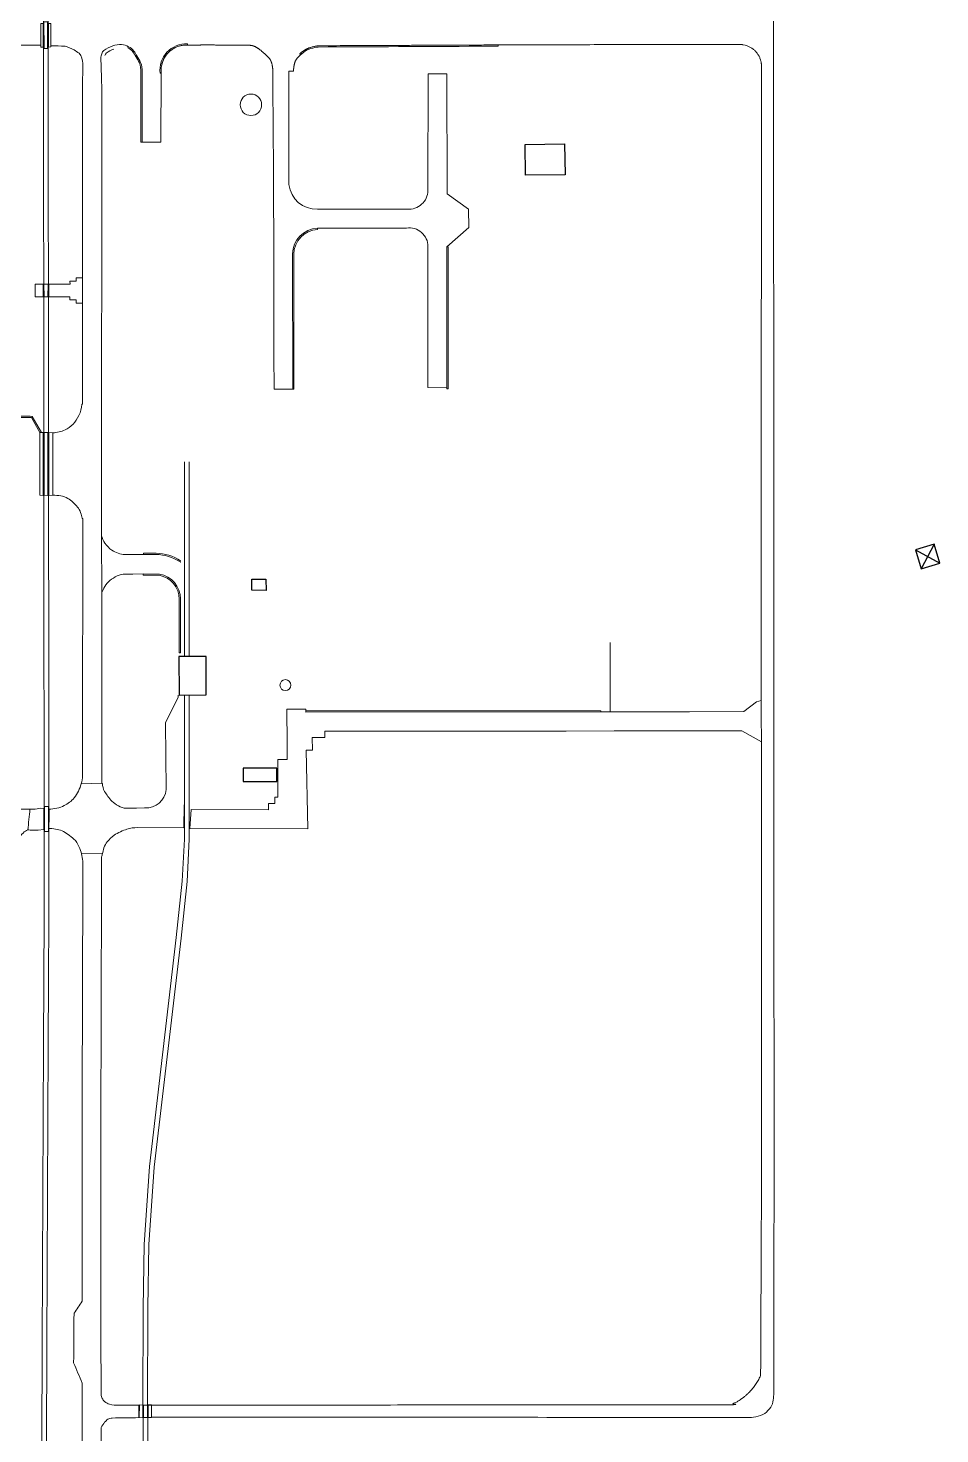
# Model space of a CAD drawing. Header units: millimetres. Extents: x 0 to 840, y 0 to 594.
# Drawn here: x 771.5 to 788.87, y 135.87 to 162.65 of the extents above; entities that cross this region are included whole.
import ezdxf

# ---------------------------------------------------------------- set-up
doc = ezdxf.new("R2010")
doc.units = ezdxf.units.MM
doc.layers.add('AC-0000-BESTAAND-co-06', color=1, linetype='Continuous')

msp = doc.modelspace()

# ---------------------------------------------------------------- linework, layer by layer
at = {"layer": 'AC-0000-BESTAAND-co-06', "linetype": 'Continuous', "lineweight": 13, "transparency": 33554687}
for p, q in [((770.087, 162.324), (771.744, 162.324)), ((773.406, 162.271), (773.417, 162.292)), ((776.561, 161.826), (776.474, 161.826)), ((776.561, 161.858), (776.561, 161.826)), ((772.907, 151.898), (772.903, 152.977)), ((774.405, 151.772), (774.406, 150.744)), ((782.595, 149.619), (782.595, 150.945)), ((776.793, 149.673), (776.433, 149.672)), ((782.417, 149.619), (782.595, 149.619)), ((785.102, 149.261), (785.473, 149.048)), ((772.908, 148.26), (772.517, 148.247)), ((772.524, 146.917), (772.92, 146.921))]:
    msp.add_line(p, q, dxfattribs=at)
at = {"layer": 'AC-0000-BESTAAND-co-06', "linetype": 'Continuous', "lineweight": 30, "transparency": 33554687}
for p, q in [((788.409, 152.706), (788.873, 152.456)), ((788.766, 152.813), (788.517, 152.349))]:
    msp.add_line(p, q, dxfattribs=at)
at = {"layer": 'AC-0000-BESTAAND-co-06', "linetype": 'Continuous', "lineweight": 13, "transparency": 33554687, "flags": 128}
for points in [[(771.809, 149.545), (771.806, 150.535), (771.802, 153.728), (771.801, 154.96), (771.795, 162.178), (771.795, 163.604), (771.794, 166.814), (771.793, 170.809), (771.789, 175.449), (771.788, 176.689), (771.783, 182.044)], [(771.899, 149.545), (771.897, 150.533), (771.893, 153.729), (771.892, 154.961), (771.886, 162.175), (771.886, 163.6), (771.885, 166.812), (771.884, 170.807), (771.88, 175.454), (771.878, 176.69), (771.875, 182.044)], [(785.716, 169.189), (785.71, 167.049), (785.706, 161.928)], [(771.79, 162.284), (771.744, 162.284), (771.744, 162.733), (771.791, 162.734), (771.79, 162.284)], [(771.807, 162.256), (771.806, 162.766), (771.876, 162.765), (771.876, 162.256), (771.807, 162.256)], [(771.892, 162.284), (771.891, 162.737), (771.938, 162.737), (771.939, 162.288), (771.892, 162.284)], [(772.889, 162.092), (772.9, 161.702), (772.906, 161.474), (772.903, 152.977)], [(773.674, 161.817), (773.675, 160.475), (773.651, 160.475), (773.651, 160.475), (773.65, 161.814)], [(774.041, 161.791), (774.034, 160.473), (773.675, 160.475), (773.674, 161.817)], [(779.481, 155.775), (779.48, 155.795), (779.481, 155.886), (779.481, 158.478), (779.505, 158.478), (779.505, 155.886), (779.504, 155.775), (779.481, 155.775)], [(771.638, 157.529), (771.638, 157.767), (771.793, 157.767), (771.793, 157.528), (771.638, 157.529)], [(771.807, 157.528), (771.806, 157.767), (771.884, 157.767), (771.883, 157.528), (771.807, 157.528)], [(772.541, 157.409), (772.422, 157.409), (772.421, 157.468), (772.302, 157.469), (772.301, 157.529), (771.898, 157.529), (771.899, 157.767), (772.303, 157.768), (772.302, 157.828), (772.421, 157.828), (772.422, 157.887), (772.54, 157.887)], [(771.73, 154.943), (771.566, 155.228), (769.103, 155.226), (769.103, 155.25), (770.375, 155.252), (771.213, 155.253), (771.26, 155.253), (771.544, 155.253), (771.58, 155.251), (771.757, 154.943), (771.729, 154.943)], [(771.791, 154.942), (771.794, 153.745), (771.73, 153.747), (771.729, 154.943), (771.791, 154.942)], [(771.883, 153.745), (771.812, 153.747), (771.809, 154.944), (771.881, 154.943), (771.883, 153.745)], [(771.9, 153.746), (771.899, 154.946), (771.974, 154.937), (771.977, 153.748), (771.9, 153.746)], [(774.484, 150.678), (774.484, 150.732), (774.481, 154.385)], [(774.574, 150.678), (774.574, 150.731), (774.573, 154.387)], [(773.695, 133.215), (773.694, 136.175), (773.691, 136.416), (773.696, 138.263), (773.714, 139.475), (773.814, 140.958), (774.327, 145.321), (774.442, 146.394), (774.483, 147.197), (774.484, 147.345), (774.484, 149.941)], [(773.785, 133.216), (773.785, 136.177), (773.781, 136.415), (773.787, 138.264), (773.806, 139.473), (773.905, 140.948), (774.417, 145.307), (774.533, 146.387), (774.575, 147.198), (774.575, 147.343), (774.574, 149.942)], [(785.136, 149.625), (785.38, 149.813), (785.469, 149.838)], [(771.785, 133.112), (771.76, 133.807), (771.774, 137.562), (771.784, 140.458), (771.797, 143.277), (771.803, 144.503), (771.807, 145.727), (771.807, 147.046), (771.807, 148.132), (771.809, 149.545)], [(771.876, 133.124), (771.851, 133.809), (771.864, 137.559), (771.874, 140.457), (771.887, 143.277), (771.893, 144.502), (771.898, 145.733), (771.897, 147.046), (771.898, 148.132), (771.899, 149.545)], [(776.439, 148.926), (776.438, 149.02), (776.433, 149.672)], [(776.793, 149.673), (776.793, 149.616), (782.417, 149.619)], [(776.793, 149.673), (776.793, 149.616), (782.417, 149.619), (782.595, 149.619), (782.668, 149.619), (783.075, 149.619), (784.105, 149.622), (785.136, 149.625)], [(776.793, 149.64), (779.325, 149.641), (779.385, 149.642), (779.625, 149.642), (781.497, 149.642), (781.557, 149.642), (782.417, 149.643), (782.417, 149.619), (776.793, 149.616), (776.793, 149.64)], [(782.669, 149.257), (781.751, 149.256), (777.157, 149.252), (777.157, 149.133), (776.917, 149.132), (776.921, 148.893), (776.8, 148.891), (776.834, 147.393), (774.586, 147.398), (774.61, 147.759), (776.081, 147.756), (776.081, 147.876), (776.203, 147.874), (776.204, 147.994), (776.262, 147.996)], [(782.669, 149.257), (784.123, 149.261), (785.102, 149.261)], [(776.439, 148.926), (776.44, 148.711), (776.261, 148.713), (776.262, 147.996)], [(773.588, 147.416), (774.472, 147.413), (774.474, 147.85)], [(771.539, 147.768), (771.64, 147.767), (771.745, 147.786), (771.801, 147.783), (771.802, 147.379), (771.696, 147.364), (771.593, 147.366)], [(771.815, 147.342), (771.814, 147.821), (771.89, 147.821), (771.891, 147.342), (771.815, 147.342)], [(773.688, 136.413), (773.687, 136.174), (773.622, 136.175), (773.626, 136.417), (773.688, 136.413)], [(773.778, 136.414), (773.776, 136.175), (773.701, 136.175), (773.7, 136.414), (773.778, 136.414)], [(773.856, 136.177), (773.791, 136.175), (773.791, 136.419), (773.855, 136.419), (773.856, 136.177)]]:
    msp.add_lwpolyline(points, dxfattribs=at)
for points in [[(774.538, 162.349, 0.456712), (774.017, 161.788), (774.017, 161.788), (774.041, 161.791), (774.041, 161.791, -0.456712), (774.538, 162.325), (774.538, 162.325), (774.538, 162.349)], [(776.539, 158.345, -0.393165), (777.017, 158.835), (777.017, 158.835), (777.017, 158.811), (777.017, 158.811, 0.389837), (776.563, 158.34), (776.563, 158.34), (776.569, 155.77), (776.545, 155.77), (776.539, 158.345)], [(774.409, 152.499, 0.143781), (773.944, 152.643), (773.944, 152.643), (773.7, 152.642), (773.701, 152.618), (773.942, 152.619), (773.942, 152.619, -0.143781), (774.398, 152.478), (774.398, 152.478), (774.409, 152.499), (774.409, 152.499)], [(773.698, 152.225), (773.699, 152.248), (774.004, 152.247), (774.004, 152.247, -0.370094), (774.405, 151.772), (774.405, 151.772), (774.406, 150.744), (774.382, 150.744), (774.381, 151.582), (774.38, 151.644), (774.381, 151.768), (774.381, 151.768, 0.370094), (773.998, 152.223), (773.998, 152.223), (773.878, 152.225)]]:
    msp.add_lwpolyline(points, format="xyb", close=True, dxfattribs=at)
for points in [[(776.474, 161.826), (776.474, 159.718), (776.474, 159.665, 0.398961), (777.015, 159.198), (777.015, 159.198), (777.082, 159.198), (778.726, 159.2), (778.726, 159.2, 0.436285), (779.122, 159.554), (779.122, 159.554), (779.123, 161.777), (779.482, 161.774), (779.486, 159.491), (779.895, 159.201), (779.898, 158.85), (779.481, 158.478), (779.481, 155.886), (779.48, 155.795), (779.118, 155.798), (779.122, 156.327), (779.122, 158.485), (779.122, 158.485, 0.461311), (778.713, 158.837), (778.713, 158.837), (777.017, 158.835), (777.017, 158.835, 0.393165), (776.539, 158.345), (776.539, 158.345), (776.545, 155.77), (776.189, 155.77), (776.188, 156.414), (776.186, 157.263), (776.182, 157.826), (776.179, 160.231), (776.17, 160.461), (776.166, 161.834)], [(776.545, 155.77), (776.539, 158.345), (776.539, 158.345, -0.393165), (777.017, 158.835)], [(773.504, 152.619), (773.701, 152.618), (773.942, 152.619), (773.942, 152.619, -0.143781), (774.398, 152.478), (774.398, 152.478), (774.407, 152.469)], [(774.405, 151.772, 0.370094), (774.004, 152.247), (774.004, 152.247), (773.699, 152.248), (773.501, 152.245)], [(774.363, 149.941), (774.363, 149.899), (774.124, 149.411), (774.133, 148.143), (774.133, 148.143, -0.407738), (773.724, 147.791), (773.724, 147.791), (773.568, 147.785)]]:
    msp.add_lwpolyline(points, format="xyb", dxfattribs=at)
at = {"layer": 'AC-0000-BESTAAND-co-06', "linetype": 'Continuous', "lineweight": 30, "transparency": 33554687, "flags": 128}
msp.add_lwpolyline([(781.734, 159.853), (780.978, 159.843), (780.975, 160.431), (781.725, 160.441)], close=True, dxfattribs=at)
for points in [[(788.409, 152.706), (788.517, 152.349), (788.873, 152.456), (788.766, 152.813), (788.409, 152.706)], [(775.765, 151.937), (775.764, 152.149), (776.033, 152.15), (776.039, 151.935), (775.765, 151.937)], [(774.378, 150.678), (774.379, 149.941), (774.896, 149.943), (774.895, 150.678), (774.378, 150.678)], [(776.242, 148.294), (776.244, 148.551), (775.601, 148.55), (775.602, 148.294), (776.242, 148.294)]]:
    msp.add_lwpolyline(points, dxfattribs=at)
at = {"layer": 'AC-0000-BESTAAND-co-06', "linetype": 'Continuous', "lineweight": 13, "transparency": 33554687}
for centre, radius in [((775.748, 161.186), 0.204), ((776.406, 150.13), 0.105)]:
    msp.add_circle(centre, radius, dxfattribs=at)
at = {"layer": 'AC-0000-BESTAAND-co-06', "linetype": 'Continuous', "lineweight": 13, "transparency": 33554687, "extrusion": (0, 0, -1)}
msp.add_arc((-774.521, 161.843), 0.483, 353.8152, 92.0014, dxfattribs=at)
at = {"layer": 'AC-0000-BESTAAND-co-06', "linetype": 'Continuous', "lineweight": 13, "transparency": 33554687}
for points, knots in [([(759.459, 165.759), (759.585, 165.759), (759.71, 165.76), (759.836, 165.76), (759.835, 164.871), (759.835, 163.981), (759.834, 163.091), (759.863, 163.091), (759.893, 163.091), (759.922, 163.091), (759.922, 162.777), (759.922, 162.463), (759.922, 162.149), (759.893, 162.149), (759.864, 162.149), (759.835, 162.149), (759.835, 160.803), (759.835, 159.458), (759.834, 158.112), (759.823, 158.112), (759.811, 158.112), (759.8, 158.112), (759.802, 157.788), (759.804, 157.463), (759.806, 157.139), (759.816, 157.139), (759.825, 157.139), (759.834, 157.139), (759.834, 155.938), (759.833, 154.736), (759.833, 153.535), (759.832, 152.744), (759.831, 151.953), (759.83, 151.162), (759.83, 150.706), (759.83, 150.249), (759.831, 149.792), (759.831, 149.238), (759.831, 148.684), (759.831, 148.13), (759.831, 148.086), (759.843, 148.002), (759.875, 147.956), (759.913, 147.903), (759.97, 147.845), (760.023, 147.807), (760.071, 147.773), (760.161, 147.762), (760.208, 147.762), (760.762, 147.759), (761.315, 147.755), (761.869, 147.751), (761.911, 147.753), (761.992, 147.766), (762.035, 147.8), (762.078, 147.834), (762.125, 147.881), (762.157, 147.925), (762.188, 147.969), (762.199, 148.049), (762.2, 148.091), (762.2, 148.159), (762.2, 148.226), (762.2, 148.293), (762.275, 148.295), (762.351, 148.297), (762.426, 148.299), (762.426, 148.24), (762.427, 148.179), (762.429, 148.12), (762.43, 148.094), (762.436, 148.068), (762.442, 148.043), (762.458, 147.979), (762.482, 147.921), (762.531, 147.869), (762.585, 147.812), (762.648, 147.777), (762.719, 147.765), (762.736, 147.761), (762.753, 147.759), (762.771, 147.757), (762.811, 147.753), (762.852, 147.749), (762.892, 147.747), (763.075, 147.748), (763.257, 147.749), (763.44, 147.75), (763.753, 147.749), (764.066, 147.748), (764.38, 147.747), (764.504, 147.748), (764.628, 147.749), (764.752, 147.749), (765.745, 147.75), (766.738, 147.751), (767.731, 147.752), (767.731, 147.75), (767.731, 147.748), (767.731, 147.745), (768.152, 147.747), (768.573, 147.749), (768.994, 147.751), (768.994, 147.754), (768.993, 147.756), (768.993, 147.759), (769.348, 147.762), (769.703, 147.766), (770.058, 147.77), (770.073, 147.781), (770.088, 147.792), (770.103, 147.803), (770.153, 147.804), (770.204, 147.795), (770.253, 147.796), (770.304, 147.797), (770.354, 147.808), (770.405, 147.822), (770.474, 147.841), (770.536, 147.869), (770.598, 147.909), (770.664, 147.952), (770.712, 148.015), (770.758, 148.072), (770.799, 148.123), (770.816, 148.219), (770.82, 148.271), (770.911, 148.271), (771.002, 148.271), (771.093, 148.271), (771.094, 148.23), (771.094, 148.189), (771.095, 148.147), (771.096, 148.106), (771.105, 148.052), (771.122, 148.011), (771.14, 147.965), (771.162, 147.918), (771.195, 147.876), (771.227, 147.834), (771.267, 147.804), (771.305, 147.771), (771.318, 147.76), (771.338, 147.752), (771.351, 147.748), (771.355, 147.755), (771.358, 147.763), (771.362, 147.77), (771.421, 147.769), (771.48, 147.769), (771.539, 147.768), (771.526, 147.636), (771.513, 147.503), (771.499, 147.371)], [0, 0, 0, 0, 0.006993, 0.006993, 0.006993, 0.013986, 0.013986, 0.013986, 0.020979, 0.020979, 0.020979, 0.027972, 0.027972, 0.027972, 0.034965, 0.034965, 0.034965, 0.041958, 0.041958, 0.041958, 0.048951, 0.048951, 0.048951, 0.055944, 0.055944, 0.055944, 0.062937, 0.062937, 0.062937, 0.06993, 0.06993, 0.06993, 0.076923, 0.076923, 0.076923, 0.083916, 0.083916, 0.083916, 0.090909, 0.090909, 0.090909, 0.119123, 0.119123, 0.119123, 0.151966, 0.151966, 0.151966, 0.181818, 0.181818, 0.181818, 0.272727, 0.272727, 0.272727, 0.302991, 0.302991, 0.302991, 0.33362, 0.33362, 0.33362, 0.363636, 0.363636, 0.363636, 0.409091, 0.409091, 0.409091, 0.454545, 0.454545, 0.454545, 0.473865, 0.473865, 0.473865, 0.482377, 0.482377, 0.482377, 0.503424, 0.503424, 0.503424, 0.526616, 0.526616, 0.526616, 0.532331, 0.532331, 0.532331, 0.545455, 0.545455, 0.545455, 0.555556, 0.555556, 0.555556, 0.565657, 0.565657, 0.565657, 0.575758, 0.575758, 0.575758, 0.585859, 0.585859, 0.585859, 0.59596, 0.59596, 0.59596, 0.606061, 0.606061, 0.606061, 0.616162, 0.616162, 0.616162, 0.626263, 0.626263, 0.626263, 0.636364, 0.636364, 0.636364, 0.650694, 0.650694, 0.650694, 0.665364, 0.665364, 0.665364, 0.685551, 0.685551, 0.685551, 0.707358, 0.707358, 0.707358, 0.727273, 0.727273, 0.727273, 0.772727, 0.772727, 0.772727, 0.818182, 0.818182, 0.818182, 0.843682, 0.843682, 0.843682, 0.871873, 0.871873, 0.871873, 0.899741, 0.899741, 0.899741, 0.909091, 0.909091, 0.909091, 0.939394, 0.939394, 0.939394, 0.969697, 0.969697, 0.969697, 1, 1, 1, 1]), ([(771.974, 154.937), (772.013, 154.938), (772.057, 154.944), (772.095, 154.954), (772.132, 154.963), (772.17, 154.975), (772.207, 154.992), (772.265, 155.019), (772.313, 155.055), (772.36, 155.101), (772.409, 155.149), (772.441, 155.208), (772.471, 155.264), (772.505, 155.326), (772.522, 155.417), (772.526, 155.479), (772.53, 155.481), (772.534, 155.483), (772.538, 155.485), (772.539, 156.126), (772.54, 156.767), (772.541, 157.409), (772.54, 157.568), (772.54, 157.728), (772.54, 157.887), (772.541, 159.105), (772.542, 160.323), (772.542, 161.541), (772.543, 161.687), (772.544, 161.833), (772.545, 161.979), (772.542, 162.02), (772.529, 162.13), (772.476, 162.168), (772.446, 162.19), (772.412, 162.212), (772.379, 162.231), (772.326, 162.262), (772.261, 162.287), (772.209, 162.303), (772.119, 162.306), (772.029, 162.308), (771.939, 162.31)], [0, 0, 0, 0, 0.036086, 0.036086, 0.036086, 0.070841, 0.070841, 0.070841, 0.126278, 0.126278, 0.126278, 0.184482, 0.184482, 0.184482, 0.25, 0.25, 0.25, 0.3, 0.3, 0.3, 0.35, 0.35, 0.35, 0.4, 0.4, 0.4, 0.45, 0.45, 0.45, 0.5, 0.5, 0.5, 0.600292, 0.600292, 0.600292, 0.658012, 0.658012, 0.658012, 0.75, 0.75, 0.75, 1, 1, 1, 1]), ([(773.674, 161.817), (773.675, 161.869), (773.676, 161.943), (773.648, 161.994), (773.626, 162.035), (773.602, 162.076), (773.578, 162.117), (773.559, 162.149), (773.54, 162.18), (773.519, 162.211), (773.495, 162.247), (773.458, 162.27), (773.417, 162.292), (773.374, 162.316), (773.33, 162.328), (773.285, 162.332), (773.23, 162.336), (773.172, 162.326), (773.116, 162.308), (773.053, 162.289), (773.001, 162.253), (772.948, 162.219), (772.909, 162.194), (772.895, 162.118), (772.889, 162.092)], [0, 0, 0, 0, 0.149266, 0.149266, 0.149266, 0.266828, 0.266828, 0.266828, 0.359039, 0.359039, 0.359039, 0.467988, 0.467988, 0.467988, 0.582422, 0.582422, 0.582422, 0.725094, 0.725094, 0.725094, 0.883423, 0.883423, 0.883423, 1, 1, 1, 1]), ([(777.023, 162.311), (776.947, 162.298), (776.828, 162.273), (776.753, 162.216), (776.728, 162.197), (776.702, 162.178), (776.678, 162.157), (776.683, 162.151), (776.689, 162.145), (776.694, 162.139), (776.715, 162.158), (776.737, 162.175), (776.758, 162.192), (776.831, 162.252), (776.953, 162.276), (777.027, 162.287), (778.051, 162.292), (779.074, 162.297), (780.098, 162.302), (780.218, 162.303), (780.338, 162.303), (780.458, 162.303), (780.458, 162.311), (780.458, 162.319), (780.458, 162.327), (779.313, 162.322), (778.168, 162.316), (777.023, 162.311), (777.023, 162.311), (777.023, 162.311), (777.023, 162.311)], [0, 0, 0, 0, 0.124844, 0.124844, 0.124844, 0.166667, 0.166667, 0.166667, 0.333333, 0.333333, 0.333333, 0.371005, 0.371005, 0.371005, 0.5, 0.5, 0.5, 0.583333, 0.583333, 0.583333, 0.666667, 0.666667, 0.666667, 0.75, 0.75, 0.75, 0.833333, 0.833333, 0.833333, 1, 1, 1, 1]), ([(772.965, 162.124), (772.972, 162.141), (772.98, 162.156), (772.994, 162.169), (773.037, 162.207), (773.085, 162.23), (773.136, 162.246)], [0, 0, 0, 0, 0.247146, 0.247146, 0.247146, 1, 1, 1, 1]), ([(773.65, 161.814), (773.651, 161.864), (773.652, 161.936), (773.625, 161.986), (773.604, 162.026), (773.581, 162.065), (773.557, 162.104), (773.538, 162.136), (773.519, 162.167), (773.499, 162.198), (773.478, 162.231), (773.428, 162.254), (773.406, 162.271)], [0, 0, 0, 0, 0.323771, 0.323771, 0.323771, 0.576197, 0.576197, 0.576197, 0.780157, 0.780157, 0.780157, 1, 1, 1, 1]), ([(773.417, 162.292), (773.456, 162.272), (773.494, 162.247), (773.519, 162.211), (773.541, 162.18), (773.559, 162.149), (773.578, 162.117), (773.602, 162.076), (773.626, 162.035), (773.648, 161.994), (773.676, 161.943), (773.675, 161.869), (773.674, 161.817)], [0, 0, 0, 0, 0.232767, 0.232767, 0.232767, 0.429812, 0.429812, 0.429812, 0.681032, 0.681032, 0.681032, 1, 1, 1, 1]), ([(785.706, 161.928), (785.706, 161.529), (785.705, 161.129), (785.705, 160.73), (785.706, 158.696), (785.708, 156.663), (785.709, 154.629), (785.709, 153.109), (785.709, 151.588), (785.709, 150.068), (785.711, 147.09), (785.713, 144.112), (785.715, 141.135), (785.713, 139.649), (785.71, 138.163), (785.708, 136.677), (785.711, 136.605), (785.702, 136.485), (785.671, 136.411), (785.652, 136.366), (785.607, 136.318), (785.57, 136.281), (785.495, 136.206), (785.327, 136.182), (785.254, 136.178), (783.38, 136.179), (781.506, 136.181), (779.632, 136.182), (777.707, 136.183), (775.783, 136.185), (773.858, 136.186), (773.857, 136.186), (773.857, 136.186), (773.856, 136.186)], [0, 0, 0, 0, 0.066667, 0.066667, 0.066667, 0.133333, 0.133333, 0.133333, 0.2, 0.2, 0.2, 0.266667, 0.266667, 0.266667, 0.333333, 0.333333, 0.333333, 0.449964, 0.449964, 0.449964, 0.521873, 0.521873, 0.521873, 0.666667, 0.666667, 0.666667, 0.777778, 0.777778, 0.777778, 0.888889, 0.888889, 0.888889, 1, 1, 1, 1]), ([(772.524, 146.917), (772.502, 146.983), (772.457, 147.131), (772.376, 147.197), (772.306, 147.255), (772.229, 147.319), (772.151, 147.354), (772.079, 147.387), (771.971, 147.399), (771.9, 147.398), (771.903, 147.521), (771.905, 147.643), (771.908, 147.766), (771.987, 147.769), (772.113, 147.79), (772.194, 147.836), (772.259, 147.873), (772.33, 147.915), (772.383, 147.981), (772.449, 148.064), (772.487, 148.157), (772.517, 148.247), (772.533, 148.295), (772.542, 148.356), (772.542, 148.403), (772.543, 150.035), (772.544, 151.666), (772.544, 153.297), (772.54, 153.302), (772.536, 153.307), (772.531, 153.312), (772.522, 153.364), (772.497, 153.468), (772.447, 153.521), (772.392, 153.58), (772.337, 153.646), (772.261, 153.688), (772.218, 153.712), (772.173, 153.728), (772.129, 153.736), (772.081, 153.744), (772.025, 153.749), (771.977, 153.748)], [0, 0, 0, 0, 0.074854, 0.074854, 0.074854, 0.139742, 0.139742, 0.139742, 0.2, 0.2, 0.2, 0.4, 0.4, 0.4, 0.45954, 0.45954, 0.45954, 0.507831, 0.507831, 0.507831, 0.568051, 0.568051, 0.568051, 0.6, 0.6, 0.6, 0.7, 0.7, 0.7, 0.8, 0.8, 0.8, 0.858759, 0.858759, 0.858759, 0.923813, 0.923813, 0.923813, 0.960279, 0.960279, 0.960279, 1, 1, 1, 1]), ([(772.903, 152.977), (772.913, 152.939), (772.934, 152.872), (772.968, 152.833), (773.007, 152.787), (773.042, 152.736), (773.098, 152.701), (773.177, 152.654), (773.261, 152.621), (773.343, 152.62), (773.395, 152.619), (773.453, 152.619), (773.504, 152.619)], [0, 0, 0, 0, 0.207036, 0.207036, 0.207036, 0.450295, 0.450295, 0.450295, 0.789454, 0.789454, 0.789454, 1, 1, 1, 1]), ([(773.568, 147.785), (773.505, 147.786), (773.433, 147.783), (773.37, 147.784), (773.321, 147.784), (773.27, 147.808), (773.223, 147.833), (773.177, 147.857), (773.139, 147.885), (773.102, 147.92), (773.044, 147.976), (773, 148.042), (772.961, 148.105), (772.934, 148.147), (772.922, 148.214), (772.919, 148.256), (772.916, 148.257), (772.912, 148.259), (772.908, 148.26), (772.908, 149.473), (772.907, 150.685), (772.907, 151.898), (772.937, 151.95), (772.986, 152.069), (773.06, 152.122), (773.105, 152.154), (773.152, 152.188), (773.2, 152.211), (773.245, 152.232), (773.308, 152.243), (773.353, 152.244), (773.402, 152.245), (773.452, 152.245), (773.501, 152.245)], [0, 0, 0, 0, 0.055358, 0.055358, 0.055358, 0.09908, 0.09908, 0.09908, 0.14085, 0.14085, 0.14085, 0.20605, 0.20605, 0.20605, 0.25, 0.25, 0.25, 0.375, 0.375, 0.375, 0.5, 0.5, 0.5, 0.614328, 0.614328, 0.614328, 0.684089, 0.684089, 0.684089, 0.75, 0.75, 0.75, 1, 1, 1, 1]), ([(771.261, 147.011), (771.265, 147.062), (771.282, 147.164), (771.327, 147.217), (771.374, 147.274), (771.438, 147.361), (771.499, 147.371), (771.524, 147.375), (771.569, 147.365), (771.593, 147.366)], [0, 0, 0, 0, 0.399511, 0.399511, 0.399511, 0.826366, 0.826366, 0.826366, 1, 1, 1, 1]), ([(773.614, 136.414), (773.487, 136.414), (773.36, 136.413), (773.233, 136.413), (773.181, 136.411), (773.108, 136.415), (773.055, 136.43), (773.024, 136.439), (772.991, 136.457), (772.962, 136.481), (772.942, 136.498), (772.928, 136.519), (772.915, 136.539), (772.901, 136.561), (772.894, 136.596), (772.893, 136.617), (772.892, 138.405), (772.891, 140.192), (772.89, 141.979), (772.895, 143.606), (772.899, 145.233), (772.904, 146.859), (772.909, 146.88), (772.915, 146.9), (772.92, 146.921), (772.931, 146.978), (772.957, 147.088), (773.011, 147.146), (773.051, 147.19), (773.09, 147.236), (773.142, 147.27), (773.221, 147.322), (773.306, 147.36), (773.388, 147.387), (773.45, 147.406), (773.527, 147.416), (773.588, 147.416)], [0, 0, 0, 0, 0.25, 0.25, 0.25, 0.351545, 0.351545, 0.351545, 0.411366, 0.411366, 0.411366, 0.453712, 0.453712, 0.453712, 0.5, 0.5, 0.5, 0.583333, 0.583333, 0.583333, 0.666667, 0.666667, 0.666667, 0.75, 0.75, 0.75, 0.817771, 0.817771, 0.817771, 0.868163, 0.868163, 0.868163, 0.943918, 0.943918, 0.943918, 1, 1, 1, 1]), ([(772.524, 146.917), (772.532, 146.871), (772.54, 146.824), (772.548, 146.777), (772.543, 145.184), (772.538, 143.591), (772.533, 141.997), (772.534, 141.535), (772.536, 141.073), (772.537, 140.611), (772.536, 139.872), (772.536, 139.133), (772.535, 138.394), (772.483, 138.317), (772.431, 138.241), (772.379, 138.164), (772.377, 137.848), (772.374, 137.533), (772.372, 137.217), (772.427, 137.089), (772.481, 136.961), (772.536, 136.833), (772.535, 135.29), (772.535, 133.747), (772.535, 132.205), (772.537, 132.04), (772.545, 131.872), (772.564, 131.707), (772.59, 131.479), (772.62, 131.251), (772.652, 131.023), (772.673, 130.879), (772.693, 130.736), (772.723, 130.594), (772.746, 130.486), (772.778, 130.38), (772.809, 130.273), (772.85, 130.133), (772.895, 129.993), (772.939, 129.854), (772.947, 129.827), (772.961, 129.8), (772.97, 129.774), (773.016, 129.651), (773.063, 129.527), (773.11, 129.404), (773.174, 129.242), (773.245, 129.069), (773.323, 128.907), (773.396, 128.756), (773.463, 128.602), (773.543, 128.454), (773.638, 128.279), (773.751, 128.115), (773.867, 127.952), (774.052, 127.695), (774.242, 127.445), (774.445, 127.202), (774.578, 127.044), (774.72, 126.894), (774.861, 126.744), (774.977, 126.62), (775.119, 126.525), (775.232, 126.394), (775.249, 126.374), (775.257, 126.35), (775.266, 126.326), (775.278, 126.296), (775.287, 126.266), (775.29, 126.236), (775.294, 126.204), (775.261, 126.173), (775.26, 126.142), (775.389, 126.034), (775.518, 125.926), (775.648, 125.818), (775.674, 125.847), (775.701, 125.877), (775.727, 125.906), (775.815, 125.898), (775.903, 125.89), (775.99, 125.882), (776.034, 125.956), (776.077, 126.031), (776.121, 126.105)], [0, 0, 0, 0, 0.025, 0.025, 0.025, 0.05, 0.05, 0.05, 0.075, 0.075, 0.075, 0.1, 0.1, 0.1, 0.125, 0.125, 0.125, 0.15, 0.15, 0.15, 0.175, 0.175, 0.175, 0.2, 0.2, 0.2, 0.240191, 0.240191, 0.240191, 0.29586, 0.29586, 0.29586, 0.330921, 0.330921, 0.330921, 0.357706, 0.357706, 0.357706, 0.393138, 0.393138, 0.393138, 0.4, 0.4, 0.4, 0.6, 0.6, 0.6, 0.62716, 0.62716, 0.62716, 0.652399, 0.652399, 0.652399, 0.68238, 0.68238, 0.68238, 0.72989, 0.72989, 0.72989, 0.760974, 0.760974, 0.760974, 0.786575, 0.786575, 0.786575, 0.790382, 0.790382, 0.790382, 0.795059, 0.795059, 0.795059, 0.8, 0.8, 0.8, 0.85, 0.85, 0.85, 0.9, 0.9, 0.9, 0.95, 0.95, 0.95, 1, 1, 1, 1]), ([(773.614, 136.414), (773.614, 136.334), (773.614, 136.255), (773.614, 136.175), (773.445, 136.173), (773.275, 136.17), (773.106, 136.168), (773.078, 136.16), (773.049, 136.153), (773.021, 136.145), (773.001, 136.126), (772.981, 136.107), (772.961, 136.088), (772.939, 136.055), (772.916, 136.021), (772.894, 135.988), (772.894, 135.966), (772.894, 135.944), (772.894, 135.922), (772.893, 134.816), (772.892, 133.71), (772.891, 132.604), (772.891, 132.526), (772.891, 132.449), (772.891, 132.371), (772.891, 132.199), (772.896, 132.023), (772.91, 131.851), (772.918, 131.753), (772.929, 131.656), (772.941, 131.558), (772.975, 131.276), (773.011, 130.994), (773.065, 130.714), (773.096, 130.556), (773.141, 130.401), (773.188, 130.247), (773.234, 130.094), (773.284, 129.942), (773.337, 129.791), (773.404, 129.598), (773.478, 129.409), (773.558, 129.222), (773.651, 129.008), (773.755, 128.802), (773.876, 128.602), (773.983, 128.424), (774.097, 128.251), (774.218, 128.082), (774.323, 127.934), (774.431, 127.789), (774.542, 127.646), (774.615, 127.553), (774.691, 127.462), (774.769, 127.373), (774.956, 127.163), (775.16, 126.97), (775.357, 126.769), (775.593, 126.528), (775.885, 126.307), (776.121, 126.105)], [0, 0, 0, 0, 0.0625, 0.0625, 0.0625, 0.125, 0.125, 0.125, 0.1875, 0.1875, 0.1875, 0.25, 0.25, 0.25, 0.3125, 0.3125, 0.3125, 0.375, 0.375, 0.375, 0.4375, 0.4375, 0.4375, 0.5, 0.5, 0.5, 0.535603, 0.535603, 0.535603, 0.555716, 0.555716, 0.555716, 0.614049, 0.614049, 0.614049, 0.647064, 0.647064, 0.647064, 0.67988, 0.67988, 0.67988, 0.7216, 0.7216, 0.7216, 0.769197, 0.769197, 0.769197, 0.811792, 0.811792, 0.811792, 0.848935, 0.848935, 0.848935, 0.873175, 0.873175, 0.873175, 0.930792, 0.930792, 0.930792, 1, 1, 1, 1])]:
    msp.add_open_spline(points, degree=3, knots=knots, dxfattribs=at)
for points, weights, knots in [([(773.855, 136.411), (773.856, 136.411), (773.857, 136.411), (773.858, 136.411), (775.789, 136.413), (777.721, 136.415), (779.652, 136.417), (781.399, 136.418), (783.145, 136.419), (784.892, 136.419), (785.146, 136.53), (785.344, 136.724), (785.459, 136.976), (785.465, 138.367), (785.471, 139.758), (785.477, 141.149), (785.476, 143.782), (785.475, 146.415), (785.473, 149.048), (785.472, 149.312), (785.471, 149.575), (785.469, 149.838), (785.469, 149.92), (785.469, 150.001), (785.469, 150.083), (785.469, 151.585), (785.47, 153.086), (785.47, 154.587), (785.472, 157.034), (785.473, 159.481), (785.474, 161.928), (785.471, 162.165), (785.303, 162.331), (785.067, 162.333), (784.736, 162.335), (784.406, 162.336), (784.075, 162.338), (784.066, 162.338), (784.058, 162.337), (784.049, 162.337), (783.659, 162.336), (783.27, 162.335), (782.88, 162.334), (782.87, 162.334), (782.861, 162.334), (782.851, 162.334), (782.54, 162.333), (782.23, 162.332), (781.92, 162.331), (781.91, 162.331), (781.9, 162.331), (781.89, 162.331), (781.522, 162.33), (781.154, 162.329), (780.786, 162.329), (780.689, 162.328), (780.592, 162.328), (780.495, 162.327), (780.483, 162.327), (780.47, 162.327), (780.458, 162.327), (779.313, 162.322), (778.168, 162.316), (777.023, 162.311), (777.023, 162.311), (777.023, 162.311), (777.023, 162.311), (776.947, 162.298), (776.828, 162.273), (776.753, 162.216), (776.728, 162.197), (776.702, 162.178), (776.678, 162.157), (776.683, 162.151), (776.689, 162.145), (776.694, 162.139), (776.669, 162.116), (776.647, 162.09), (776.624, 162.065), (776.577, 162.012), (776.565, 161.912), (776.561, 161.857)], [1, 1, 1, 1, 1, 1, 1, 1, 1, 1, 0.956447985694, 0.956447985694, 1, 1, 1, 1, 1, 1, 1, 1, 1, 1, 1, 1, 1, 1, 1, 1, 1, 1, 1, 0.810253410756, 0.810253410756, 1, 1, 1, 1, 1, 1, 1, 1, 1, 1, 1, 1, 1, 1, 1, 1, 1, 1, 1, 1, 1, 1, 1, 1, 1, 1, 1, 1, 1, 1, 1, 1, 1, 1, 1, 1, 1, 1, 1, 1, 1, 1, 1, 1, 1, 1, 1, 1, 1], [0, 0, 0, 0, 0.027778, 0.027778, 0.027778, 0.055556, 0.055556, 0.055556, 0.083333, 0.083333, 0.083333, 0.166667, 0.166667, 0.166667, 0.1875, 0.1875, 0.1875, 0.208333, 0.208333, 0.208333, 0.229167, 0.229167, 0.229167, 0.25, 0.25, 0.25, 0.291667, 0.291667, 0.291667, 0.333333, 0.333333, 0.333333, 0.416667, 0.416667, 0.416667, 0.427083, 0.427083, 0.427083, 0.4375, 0.4375, 0.4375, 0.447917, 0.447917, 0.447917, 0.458333, 0.458333, 0.458333, 0.46875, 0.46875, 0.46875, 0.479167, 0.479167, 0.479167, 0.489583, 0.489583, 0.489583, 0.5, 0.5, 0.5, 0.583333, 0.583333, 0.583333, 0.666667, 0.666667, 0.666667, 0.75, 0.75, 0.75, 0.812422, 0.812422, 0.812422, 0.833333, 0.833333, 0.833333, 0.916667, 0.916667, 0.916667, 0.943124, 0.943124, 0.943124, 1, 1, 1, 1]), ([(776.166, 161.834), (776.165, 161.889), (776.15, 162.023), (776.092, 162.079), (776, 162.169), (775.878, 162.295), (775.763, 162.316), (775.715, 162.324), (775.642, 162.325), (775.597, 162.323), (775.391, 162.324), (775.186, 162.325), (774.98, 162.326), (774.833, 162.326), (774.685, 162.325), (774.538, 162.325), (774.222, 162.336), (774.007, 162.105), (774.041, 161.791)], [1, 1, 1, 1, 1, 1, 1, 1, 1, 1, 1, 1, 1, 1, 1, 1, 0.769884408881, 0.769884408881, 1], [0, 0, 0, 0, 0.103172, 0.103172, 0.103172, 0.26639, 0.26639, 0.26639, 0.333333, 0.333333, 0.333333, 0.5, 0.5, 0.5, 0.666667, 0.666667, 0.666667, 1, 1, 1, 1]), ([(749.82, 147.912), (749.819, 147.26), (749.819, 146.608), (749.818, 145.956), (749.814, 145.593), (749.831, 145.211), (749.871, 144.848), (749.917, 144.442), (750, 144.034), (750.108, 143.632), (750.196, 143.305), (750.304, 142.989), (750.428, 142.674), (750.607, 142.224), (750.807, 141.792), (751.05, 141.371), (751.25, 141.023), (751.48, 140.703), (751.733, 140.391), (752.036, 140.019), (752.348, 139.664), (752.702, 139.34), (752.956, 139.107), (753.231, 138.903), (753.497, 138.687), (753.696, 138.525), (753.932, 138.379), (754.131, 138.249), (754.577, 137.978), (755.023, 137.706), (755.469, 137.435), (755.622, 137.342), (755.775, 137.249), (755.927, 137.157), (756.33, 136.908), (756.751, 136.692), (757.187, 136.51), (757.324, 136.453), (757.46, 136.395), (757.597, 136.338), (758.047, 136.147), (758.498, 135.955), (758.948, 135.764), (759.06, 135.717), (759.172, 135.67), (759.283, 135.623), (759.474, 135.544), (759.681, 135.455), (759.872, 135.355), (760.019, 135.277), (760.167, 135.199), (760.315, 135.12), (760.503, 135.02), (760.688, 134.897), (760.868, 134.797), (761.816, 134.219), (762.764, 133.642), (763.712, 133.064), (765.949, 131.703), (768.186, 130.341), (770.423, 128.98), (770.994, 128.631), (771.565, 128.282), (772.136, 127.933), (772.297, 127.834), (772.457, 127.734), (772.618, 127.635), (772.694, 127.585), (772.776, 127.532), (772.852, 127.477), (772.911, 127.434), (772.97, 127.391), (773.029, 127.348), (773.126, 127.277), (773.221, 127.199), (773.313, 127.128), (773.499, 126.976), (773.685, 126.823), (773.87, 126.671), (774.233, 126.364), (774.621, 126.088), (775.029, 125.846), (771.204, 128.173), (767.379, 130.501), (763.553, 132.829), (761.994, 133.78), (760.435, 134.731), (758.875, 135.682), (758.875, 135.682), (758.875, 135.682), (758.875, 135.682), (758.467, 135.934), (758.04, 136.154), (757.597, 136.338)], [1, 1, 1, 1, 1, 1, 1, 1, 1, 1, 1, 1, 1, 1, 1, 1, 1, 1, 1, 1, 1, 1, 1, 1, 1, 1, 1, 1, 1, 1, 1, 1, 1, 1, 0.997926557292, 0.997926557292, 1, 1, 1, 1, 1, 1, 1, 1, 1, 1, 1, 1, 1, 1, 1, 1, 1, 1, 1, 1, 1, 1, 1, 1, 1, 1, 1, 1, 1, 1, 1, 1, 1, 1, 1, 1, 1, 1, 1, 1, 1, 1, 1, 0.997724149973, 0.997724149973, 1, 1, 1, 1, 1, 1, 1, 1, 1, 1, 0.997884334907, 0.997884334907, 1], [0, 0, 0, 0, 0.076923, 0.076923, 0.076923, 0.086177, 0.086177, 0.086177, 0.096501, 0.096501, 0.096501, 0.104925, 0.104925, 0.104925, 0.11696, 0.11696, 0.11696, 0.126919, 0.126919, 0.126919, 0.13884, 0.13884, 0.13884, 0.147417, 0.147417, 0.147417, 0.153846, 0.153846, 0.153846, 0.192308, 0.192308, 0.192308, 0.230769, 0.230769, 0.230769, 0.307692, 0.307692, 0.307692, 0.333333, 0.333333, 0.333333, 0.358974, 0.358974, 0.358974, 0.384615, 0.384615, 0.384615, 0.412412, 0.412412, 0.412412, 0.433969, 0.433969, 0.433969, 0.461538, 0.461538, 0.461538, 0.480769, 0.480769, 0.480769, 0.5, 0.5, 0.5, 0.519231, 0.519231, 0.519231, 0.538462, 0.538462, 0.538462, 0.563633, 0.563633, 0.563633, 0.583303, 0.583303, 0.583303, 0.615385, 0.615385, 0.615385, 0.692308, 0.692308, 0.692308, 0.769231, 0.769231, 0.769231, 0.807692, 0.807692, 0.807692, 0.846154, 0.846154, 0.846154, 0.923077, 0.923077, 0.923077, 1, 1, 1, 1]), ([(749.911, 147.912), (749.91, 147.26), (749.909, 146.608), (749.908, 145.956), (749.905, 145.595), (749.922, 145.215), (749.963, 144.854), (750.008, 144.453), (750.09, 144.049), (750.196, 143.652), (750.283, 143.329), (750.39, 143.017), (750.513, 142.706), (750.69, 142.26), (750.888, 141.832), (751.128, 141.416), (751.327, 141.072), (751.554, 140.755), (751.804, 140.447), (752.104, 140.079), (752.412, 139.727), (752.762, 139.407), (753.015, 139.176), (753.288, 138.973), (753.552, 138.759), (753.749, 138.599), (753.982, 138.455), (754.178, 138.327), (754.613, 138.062), (755.047, 137.798), (755.481, 137.533), (755.646, 137.434), (755.81, 137.335), (755.974, 137.235), (756.372, 136.988), (756.789, 136.774), (757.223, 136.595), (757.36, 136.537), (757.497, 136.478), (757.634, 136.42), (758.08, 136.231), (758.525, 136.042), (758.971, 135.853), (759.088, 135.804), (759.205, 135.755), (759.322, 135.706), (759.513, 135.627), (759.722, 135.537), (759.913, 135.436), (760.061, 135.358), (760.21, 135.279), (760.358, 135.2), (760.548, 135.099), (760.734, 134.975), (760.916, 134.874), (761.864, 134.296), (762.813, 133.719), (763.761, 133.141), (765.998, 131.779), (768.235, 130.418), (770.471, 129.056), (771.042, 128.708), (771.613, 128.36), (772.184, 128.011), (772.345, 127.911), (772.507, 127.811), (772.668, 127.712), (772.745, 127.661), (772.828, 127.607), (772.905, 127.551), (772.965, 127.507), (773.025, 127.463), (773.085, 127.418), (773.182, 127.348), (773.277, 127.27), (773.37, 127.199), (773.556, 127.047), (773.742, 126.895), (773.928, 126.742), (774.288, 126.441), (774.67, 126.168), (775.072, 125.925), (771.25, 128.251), (767.427, 130.578), (763.605, 132.904), (762.044, 133.856), (760.483, 134.809), (758.922, 135.761), (758.922, 135.761), (758.922, 135.761), (758.922, 135.761), (758.51, 136.015), (758.08, 136.235), (757.634, 136.42)], [1, 1, 1, 1, 1, 1, 1, 1, 1, 1, 1, 1, 1, 1, 1, 1, 1, 1, 1, 1, 1, 1, 1, 1, 1, 1, 1, 1, 1, 1, 1, 1, 1, 1, 0.997779345759, 0.997779345759, 1, 1, 1, 1, 1, 1, 1, 1, 1, 1, 1, 1, 1, 1, 1, 1, 1, 1, 1, 1, 1, 1, 1, 1, 1, 1, 1, 1, 1, 1, 1, 1, 1, 1, 1, 1, 1, 1, 1, 1, 1, 1, 1, 0.998012553803, 0.998012553803, 1, 1, 1, 1, 1, 1, 1, 1, 1, 1, 0.997912640696, 0.997912640696, 1], [0, 0, 0, 0, 0.076923, 0.076923, 0.076923, 0.086214, 0.086214, 0.086214, 0.096526, 0.096526, 0.096526, 0.104936, 0.104936, 0.104936, 0.116966, 0.116966, 0.116966, 0.126923, 0.126923, 0.126923, 0.138827, 0.138827, 0.138827, 0.147437, 0.147437, 0.147437, 0.153846, 0.153846, 0.153846, 0.192308, 0.192308, 0.192308, 0.230769, 0.230769, 0.230769, 0.307692, 0.307692, 0.307692, 0.333333, 0.333333, 0.333333, 0.358974, 0.358974, 0.358974, 0.384615, 0.384615, 0.384615, 0.412394, 0.412394, 0.412394, 0.433907, 0.433907, 0.433907, 0.461538, 0.461538, 0.461538, 0.480769, 0.480769, 0.480769, 0.5, 0.5, 0.5, 0.519231, 0.519231, 0.519231, 0.538462, 0.538462, 0.538462, 0.563818, 0.563818, 0.563818, 0.583603, 0.583603, 0.583603, 0.615385, 0.615385, 0.615385, 0.692308, 0.692308, 0.692308, 0.769231, 0.769231, 0.769231, 0.807692, 0.807692, 0.807692, 0.846154, 0.846154, 0.846154, 0.923077, 0.923077, 0.923077, 1, 1, 1, 1])]:
    msp.add_rational_spline(points, weights, degree=3, knots=knots, dxfattribs=at)

doc.saveas('drawing.dxf')
